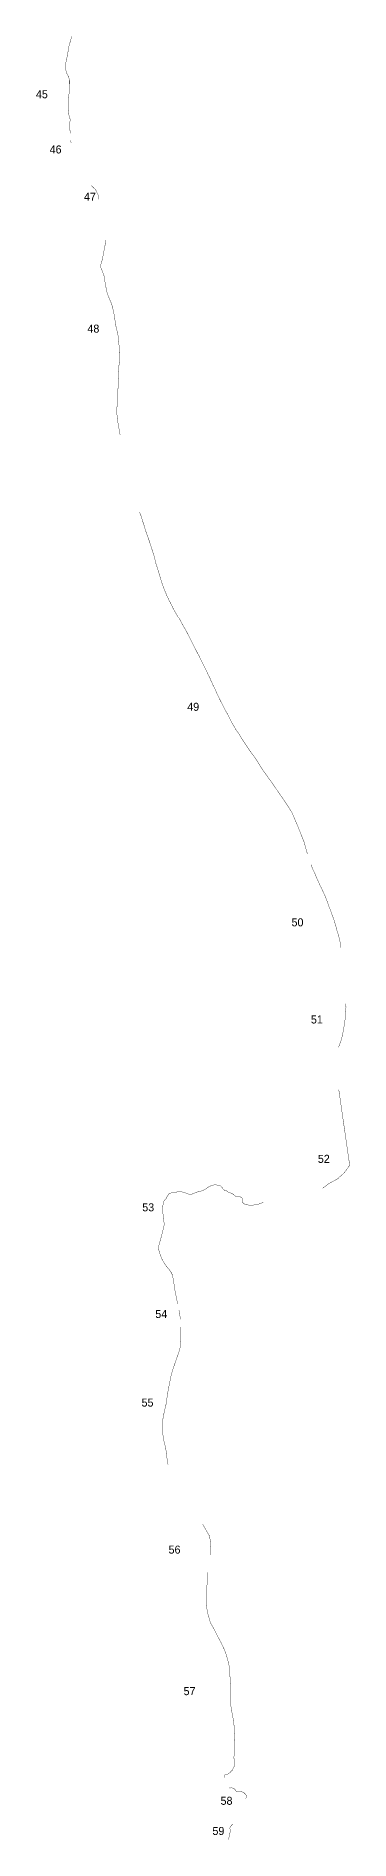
# Model space of a CAD drawing. Header units: metres. Extents: x 254121 to 340592, y 1776947 to 2227325.
# Drawn here: x 259300 to 262041, y 2162318 to 2178096 of the extents above; entities that cross this region are included whole.
import ezdxf

# ---------------------------------------------------------------- set-up
doc = ezdxf.new("R2010")
doc.units = ezdxf.units.M
doc.layers.add('NATURALLY PROTECTED', color=3, linetype='Continuous')

msp = doc.modelspace()

# ---------------------------------------------------------------- linework, layer by layer
at = {"layer": 'NATURALLY PROTECTED', "const_width": 3, "flags": 128}
for points in [[(259609, 2178094), (259603, 2178062), (259588, 2178015), (259580, 2177967), (259564, 2177879), (259554, 2177844), (259554, 2177814), (259561, 2177792), (259566, 2177772), (259577, 2177752), (259585, 2177738), (259590, 2177708), (259590, 2177677), (259588, 2177642), (259589, 2177609), (259584, 2177560), (259581, 2177525), (259580, 2177479), (259581, 2177450), (259585, 2177414), (259591, 2177383), (259599, 2177364), (259591, 2177328), (259590, 2177305), (259595, 2177282), (259597, 2177251), (259597, 2177245)], [(259606, 2177162), (259603, 2177173), (259602, 2177183)], [(259783, 2176789), (259795, 2176775), (259818, 2176755), (259846, 2176696), (259846, 2176668)], [(259909, 2176313), (259907, 2176291), (259897, 2176242), (259887, 2176189), (259878, 2176140), (259865, 2176096), (259862, 2176089), (259863, 2176079), (259866, 2176068), (259881, 2176035), (259884, 2176023), (259893, 2175998), (259899, 2175957), (259908, 2175912), (259913, 2175878), (259917, 2175860), (259927, 2175830), (259932, 2175816), (259947, 2175782), (259961, 2175748), (259969, 2175717), (259978, 2175678), (259988, 2175616), (259997, 2175558), (260003, 2175536), (260006, 2175520), (260009, 2175507), (260016, 2175475), (260026, 2175372), (260027, 2175310), (260028, 2175251), (260023, 2175210), (260018, 2175166), (260019, 2175129), (260017, 2175069), (260015, 2175011), (260013, 2174964), (260011, 2174924), (260007, 2174865), (260004, 2174809), (260007, 2174774), (260012, 2174729), (260022, 2174671), (260033, 2174611), (260033, 2174608)], [(260202, 2173933), (260218, 2173895), (260227, 2173863), (260240, 2173825), (260251, 2173788), (260262, 2173752), (260271, 2173728), (260274, 2173720), (260280, 2173704), (260291, 2173671), (260301, 2173640), (260307, 2173621), (260315, 2173596), (260323, 2173569), (260332, 2173544), (260338, 2173517), (260344, 2173494), (260348, 2173475), (260360, 2173442), (260368, 2173413), (260374, 2173393), (260382, 2173367), (260391, 2173337), (260401, 2173306), (260411, 2173278), (260421, 2173251), (260432, 2173226), (260443, 2173199), (260451, 2173182), (260462, 2173157), (260473, 2173140), (260494, 2173094), (260519, 2173050), (260539, 2173015), (260548, 2173005), (260562, 2172980), (260571, 2172963), (260587, 2172933), (260601, 2172910), (260617, 2172881), (260626, 2172863), (260636, 2172844), (260653, 2172809), (260669, 2172777), (260682, 2172751), (260699, 2172720), (260708, 2172701), (260724, 2172672), (260731, 2172657), (260735, 2172648), (260744, 2172630), (260756, 2172606), (260767, 2172585), (260781, 2172557), (260791, 2172537), (260802, 2172512), (260819, 2172479), (260828, 2172455), (260836, 2172440), (260845, 2172418), (260853, 2172403), (260866, 2172378), (260879, 2172346), (260893, 2172318), (260907, 2172288), (260923, 2172257), (260939, 2172226), (260952, 2172199), (260967, 2172174), (260985, 2172139), (260999, 2172111), (261011, 2172088), (261030, 2172056), (261047, 2172026), (261066, 2172001), (261080, 2171979), (261095, 2171952), (261170, 2171840), (261211, 2171786), (261276, 2171682), (261315, 2171627), (261358, 2171569), (261422, 2171474), (261479, 2171392), (261536, 2171302), (261579, 2171201), (261640, 2171048), (261661, 2170973), (261670, 2170941)], [(261701, 2170849), (261716, 2170810), (261734, 2170773), (261747, 2170740), (261764, 2170703), (261782, 2170663), (261793, 2170642), (261805, 2170615), (261820, 2170584), (261833, 2170551), (261846, 2170517), (261860, 2170477), (261873, 2170445), (261885, 2170410), (261898, 2170377), (261912, 2170332), (261920, 2170304), (261925, 2170280), (261936, 2170248), (261944, 2170222), (261949, 2170197), (261954, 2170176), (261959, 2170149), (261963, 2170127), (261963, 2170123)], [(262006, 2169633), (262007, 2169601), (262004, 2169568), (262002, 2169518), (261994, 2169458), (261982, 2169387), (261968, 2169322), (261942, 2169251)], [(261944, 2168879), (262039, 2168219), (262029, 2168206), (262022, 2168195), (262006, 2168172), (261998, 2168162), (261987, 2168149), (261974, 2168136), (261965, 2168129), (261951, 2168118), (261942, 2168109), (261936, 2168102), (261929, 2168098), (261921, 2168093), (261908, 2168086), (261895, 2168079), (261876, 2168069), (261863, 2168062), (261854, 2168056), (261841, 2168046), (261826, 2168035), (261816, 2168028), (261809, 2168022), (261804, 2168018)], [(261285, 2167893), (261274, 2167890), (261243, 2167879), (261228, 2167875), (261219, 2167873), (261210, 2167872), (261183, 2167870), (261169, 2167869), (261155, 2167871), (261137, 2167875), (261124, 2167878), (261115, 2167883), (261108, 2167888), (261104, 2167896), (261102, 2167905), (261102, 2167913), (261101, 2167923), (261099, 2167931), (261093, 2167939), (261086, 2167941), (261078, 2167944), (261068, 2167942), (261057, 2167942), (261046, 2167945), (261036, 2167952), (261023, 2167963), (261010, 2167972), (260997, 2167977), (260985, 2167980), (260976, 2167985), (260971, 2167991), (260965, 2167994), (260957, 2167997), (260947, 2168000), (260938, 2168005), (260932, 2168012), (260929, 2168018), (260922, 2168027), (260915, 2168035), (260907, 2168040), (260887, 2168045), (260870, 2168047), (260854, 2168047), (260835, 2168042), (260819, 2168036), (260804, 2168028), (260783, 2168013), (260766, 2168003), (260747, 2167995), (260726, 2167989), (260700, 2167983), (260684, 2167976), (260669, 2167971), (260660, 2167966), (260643, 2167963), (260633, 2167966), (260618, 2167971), (260604, 2167977), (260592, 2167981), (260577, 2167985), (260563, 2167987), (260551, 2167987), (260537, 2167986), (260521, 2167984), (260497, 2167980), (260476, 2167976), (260463, 2167972), (260457, 2167965), (260453, 2167959), (260444, 2167944), (260437, 2167930), (260432, 2167923), (260428, 2167920), (260424, 2167915), (260419, 2167911), (260417, 2167907), (260415, 2167903), (260413, 2167896), (260411, 2167885), (260406, 2167859), (260404, 2167848), (260404, 2167835), (260404, 2167822), (260405, 2167813), (260409, 2167787), (260415, 2167747), (260416, 2167731), (260418, 2167708), (260417, 2167690), (260412, 2167668), (260394, 2167596), (260382, 2167553), (260377, 2167532), (260372, 2167517), (260369, 2167500), (260369, 2167490), (260371, 2167478), (260384, 2167437), (260398, 2167400), (260415, 2167369), (260432, 2167343), (260453, 2167317), (260474, 2167292), (260490, 2167260), (260497, 2167225), (260505, 2167176), (260512, 2167127), (260536, 2167007)], [(260547, 2166952), (260548, 2166949), (260555, 2166917), (260559, 2166871)], [(260565, 2166803), (260563, 2166731), (260563, 2166681), (260560, 2166633), (260550, 2166594), (260527, 2166528), (260495, 2166435), (260481, 2166388), (260474, 2166356), (260464, 2166306), (260448, 2166220), (260435, 2166129), (260421, 2166070), (260412, 2166026), (260405, 2165985), (260403, 2165962), (260401, 2165932), (260403, 2165912), (260403, 2165885), (260408, 2165859), (260413, 2165821), (260421, 2165788), (260427, 2165765), (260430, 2165745), (260435, 2165723), (260438, 2165691), (260445, 2165644), (260452, 2165604), (260452, 2165604)], [(260755, 2165079), (260814, 2164976), (260821, 2164939), (260826, 2164860), (260827, 2164811)], [(260793, 2164658), (260800, 2164635), (260801, 2164626), (260797, 2164586), (260789, 2164516), (260784, 2164448), (260784, 2164403), (260785, 2164377), (260789, 2164357), (260794, 2164325), (260799, 2164299), (260808, 2164269), (260815, 2164241), (260825, 2164212), (260844, 2164180), (260866, 2164139), (260886, 2164097), (260914, 2164046), (260941, 2163989), (260955, 2163956), (260963, 2163929), (260970, 2163907), (260978, 2163874), (260985, 2163843), (260988, 2163809), (260991, 2163777), (260995, 2163725), (260997, 2163671), (260997, 2163632), (260999, 2163573), (260998, 2163529), (261000, 2163499), (261005, 2163463), (261014, 2163416), (261017, 2163401), (261021, 2163376), (261026, 2163343), (261031, 2163299), (261034, 2163262), (261035, 2163225), (261034, 2163179), (261031, 2163133), (261031, 2163091), (261028, 2163041), (261029, 2163016), (261030, 2162991), (261030, 2162960), (261019, 2162940), (261014, 2162928), (261005, 2162918), (260995, 2162909), (260984, 2162900), (260976, 2162894), (260967, 2162890), (260961, 2162889), (260956, 2162889), (260950, 2162889), (260948, 2162887), (260946, 2162883), (260946, 2162877), (260947, 2162866)], [(260985, 2162775), (260985, 2162774), (260989, 2162772), (260994, 2162771), (260998, 2162772), (261005, 2162772), (261014, 2162772), (261022, 2162770), (261030, 2162765), (261036, 2162760), (261039, 2162756), (261041, 2162752), (261045, 2162747), (261047, 2162743), (261049, 2162740), (261052, 2162739), (261057, 2162738), (261066, 2162739), (261074, 2162741), (261084, 2162742), (261091, 2162741), (261098, 2162738), (261104, 2162736), (261109, 2162735), (261114, 2162732), (261121, 2162725), (261127, 2162718), (261130, 2162715), (261134, 2162709), (261138, 2162705), (261139, 2162697), (261136, 2162693), (261134, 2162687), (261131, 2162680)], [(261016, 2162455), (261011, 2162450), (261004, 2162442), (260995, 2162431), (260993, 2162424), (260993, 2162415), (260995, 2162405), (260996, 2162398), (260995, 2162389), (260993, 2162379), (260989, 2162371), (260987, 2162363), (260986, 2162357), (260985, 2162351), (260985, 2162343), (260984, 2162330), (260982, 2162321), (260981, 2162319)]]:
    msp.add_lwpolyline(points, dxfattribs=at)
msp.add_lwpolyline([(260755, 2165079), (260755, 2165079)], close=True, dxfattribs=at)

# ---------------------------------------------------------------- texts
at = {"char_height": 70, "attachment_point": 1}
for s, insert in [('45', (259298, 2177622)), ('46', (259418, 2177139)), ('47', (259718, 2176726)), ('48', (259748, 2175572)), ('49', (260620, 2172264)), ('50', (261531, 2170379)), ('51', (261700, 2169529)), ('52', (261761, 2168310)), ('53', (260227, 2167886)), ('54', (260341, 2166953)), ('55', (260221, 2166178)), ('56', (260457, 2164892)), ('57', (260588, 2163654)), ('58', (260911, 2162695)), ('59', (260840, 2162431))]:
    msp.add_mtext_dynamic_manual_height_columns(s, width=95.17, gutter_width=1, heights=[0], dxfattribs=dict(at, insert=insert))

doc.saveas('drawing.dxf')
